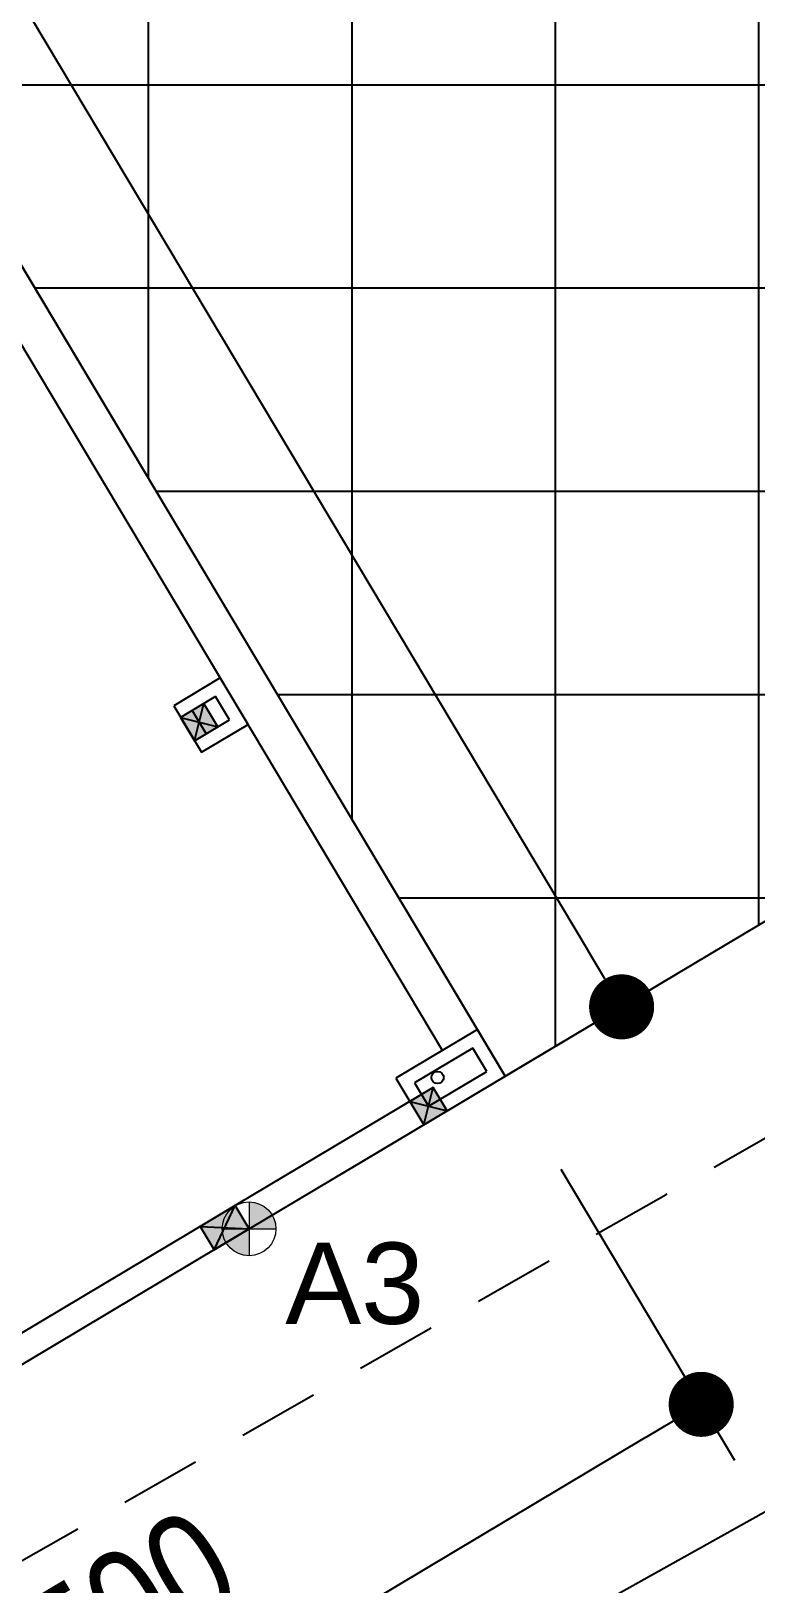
# Model space of a CAD drawing. Header units: millimetres. Extents: x 120 to 288, y 58 to 216.
# Drawn here: x 227.784 to 229.12, y 198.362 to 201.227 of the extents above; entities that cross this region are included whole.
import ezdxf

# ---------------------------------------------------------------- set-up
doc = ezdxf.new("R2010")
doc.units = ezdxf.units.MM
doc.header["$LTSCALE"] = 0.3
doc.header["$MEASUREMENT"] = 0
doc.linetypes.add('DASHED2', pattern=[0.375, 0.25, -0.125])
doc.layers.get('0').update_dxf_attribs({"linetype": 'CONTINUOUS', "lineweight": 13})
doc.layers.get('DEFPOINTS').update_dxf_attribs({"linetype": 'CONTINUOUS', "lineweight": 13})
doc.layers.add('COC TIM DUONG', color=1, linetype='CONTINUOUS', lineweight=13)
for name, color, linetype in [('HATCH', 8, 'CONTINUOUS'), ('HATCH1', 8, 'CONTINUOUS'), ('LAYER 1', 1, 'CONTINUOUS'), ('Layer2', 4, 'CONTINUOUS'), ('LAYER7', 7, 'CONTINUOUS'), ('TEXT', 1, 'CONTINUOUS')]:
    doc.layers.add(name, color=color, linetype=linetype)
doc.styles.add('HELVE-KT', font='vhelvcn.TTF')
doc.styles.add('VNI_HELVE', font='vhelven.TTF')
doc.dimstyles.new('1-400', dxfattribs={"dimtxt": 0.2, "dimasz": 0.12, "dimexe": 0.12, "dimexo": 0.2, "dimgap": 0.12, "dimtad": 1, "dimdec": 3, "dimlfac": 4, "dimzin": 4, "dimdsep": 46, "dimtxsty": 'HELVE-KT', "dimblk1": 'DOT', "dimblk2": 'DOT', "dimsah": 1, "dimcen": -0.18, "dimadec": 3, "dimazin": 0, "dimtfac": 1, "dimtdec": 3, "dimtmove": 2, "dimatfit": 3, "dimldrblk": 'DOT', "dimfxl": 0, "dimtolj": 1, "dimtzin": 4, "dimarcsym": 0})

# ---------------------------------------------------------------- blocks, each defined once
blk = doc.blocks.new('_DOT')
at = {"color": 0, "linetype": 'ByBlock'}
blk.add_line((-0.5, 0), (-1, 0), dxfattribs=at)
at = {"color": 0, "linetype": 'ByBlock', "const_width": 0.5}
blk.add_lwpolyline([(-0.25, 0, 1), (0.25, 0, 1)], format="xyb", close=True, dxfattribs=at)
blk = doc.blocks.new('*D1503')
at = {"layer": 'DEFPOINTS', "color": 0, "lineweight": -2, "ltscale": 5}
for p in [(225.3041, 203.8478), (228.8722, 199.4264), (228.1854, 199.0168)]:
    blk.add_point(p, dxfattribs=at)
at = {"layer": 'LAYER 1', "color": 0, "lineweight": -2, "ltscale": 5}
for p, q in [((225.4758, 203.9502), (226.0939, 204.3188)), ((226.0523, 204.1543), (228.8107, 199.5295)), ((228.3572, 199.1192), (228.9752, 199.4879))]:
    blk.add_line(p, q, dxfattribs=at)
at = {"layer": 'LAYER 1', "color": 0, "lineweight": -2, "ltscale": 5, "xscale": 0.12, "yscale": 0.12, "zscale": 0.12}
for p, rotation in [((225.9908, 204.2574), 120.8132059759951), ((228.8722, 199.4264), 300.8132059759951)]:
    blk.add_blockref('_DOT', p, dxfattribs=dict(at, rotation=rotation))
at = {"layer": 'LAYER 1', "color": 0, "ltscale": 5, "insert": (227.6223, 201.9557), "char_height": 0.2, "attachment_point": 5, "rotation": 300.8132, "style": 'HELVE-KT'}
blk.add_mtext('\\A1;22.500', dxfattribs=at)
blk = doc.blocks.new('*D1504')
at = {"layer": 'DEFPOINTS', "color": 0, "lineweight": -2, "ltscale": 5}
for p in [(228.6578, 199.2985), (229.0189, 198.6931), (226.618, 198.082)]:
    blk.add_point(p, dxfattribs=at)
at = {"layer": 'LAYER 1', "color": 0, "lineweight": -2, "ltscale": 5}
for p, q in [((228.7602, 199.1268), (229.0803, 198.5901)), ((227.0822, 197.538), (228.9158, 198.6317)), ((226.7205, 197.9102), (227.0406, 197.3735))]:
    blk.add_line(p, q, dxfattribs=at)
at = {"layer": 'LAYER 1', "color": 0, "lineweight": -2, "ltscale": 5, "xscale": 0.12, "yscale": 0.12, "zscale": 0.12}
for p, rotation in [((229.0189, 198.6931), 30.81320597616676), ((226.9791, 197.4766), 210.8132059761668)]:
    blk.add_blockref('_DOT', p, dxfattribs=dict(at, rotation=rotation))
at = {"layer": 'LAYER 1', "color": 0, "ltscale": 5, "insert": (227.8852, 198.2756), "char_height": 0.2, "attachment_point": 5, "rotation": 30.8132, "style": 'HELVE-KT'}
blk.add_mtext('\\A1;9.500', dxfattribs=at)
blk = doc.blocks.new('KUKJKJKJ')
at = {"ltscale": 8}
h = blk.add_hatch(color=6, dxfattribs=at)
h.paths.add_polyline_path([(697484.93, 1090351.95), (697484.93, 1090349.05), (697487.83, 1090349.05, 0.414214)])
h.paths.add_polyline_path([(697484.93, 1090349.05), (697482.03, 1090349.05, 0.414214), (697484.93, 1090346.15)])
at = {"color": 6, "ltscale": 8}
for points in [[(697484.93, 1090351.95), (697484.93, 1090346.15)], [(697482.03, 1090349.05), (697487.83, 1090349.05)]]:
    blk.add_lwpolyline(points, dxfattribs=at)
blk.add_circle((697484.93, 1090349.05), 2.9, dxfattribs=at)

msp = doc.modelspace()

# ---------------------------------------------------------------- hatches: boundary and pattern name
at = {"layer": 'HATCH', "lineweight": -2, "ltscale": 0.08}
h = msp.add_hatch(dxfattribs=at)
h.set_pattern_fill('NET', color=256, scale=3, style=0)
h.set_pattern_definition([(0, (0, 39.12727), (0, 0.375), []), (90, (0, 39.12727), (-0.375, 2e-17), [])])
h.paths.add_polyline_path([(228.65779, 199.29852), (231.13592, 200.77656), (228.24815, 205.60372), (225.77643, 204.12951)])
at = {"layer": 'LAYER7', "ltscale": 5}
h = msp.add_hatch(color=256, dxfattribs=at)
h.paths.add_polyline_path([(228.09356, 199.9517), (228.05928, 199.96037), (228.08489, 199.91743)])
h.paths.add_polyline_path([(228.09356, 199.9517), (228.08489, 199.91743), (228.12783, 199.94304)])
h.paths.add_polyline_path([(228.10222, 199.98598), (228.09356, 199.9517), (228.12783, 199.94304)])
h.paths.add_polyline_path([(228.10222, 199.98598), (228.05928, 199.96037), (228.09356, 199.9517)])
h = msp.add_hatch(color=256, dxfattribs=at)
h.paths.add_polyline_path([(228.09356, 199.9517), (228.05928, 199.96037), (228.08489, 199.91743)])
h.paths.add_polyline_path([(228.09356, 199.9517), (228.08489, 199.91743), (228.12783, 199.94304)])
h.paths.add_polyline_path([(228.10222, 199.98598), (228.09356, 199.9517), (228.12783, 199.94304)])
h.paths.add_polyline_path([(228.10222, 199.98598), (228.05928, 199.96037), (228.09356, 199.9517)])
h = msp.add_hatch(color=256, dxfattribs=at)
h.paths.add_polyline_path([(228.51616, 199.24316), (228.48188, 199.25182), (228.50749, 199.20888)])
h.paths.add_polyline_path([(228.51616, 199.24316), (228.50749, 199.20888), (228.55043, 199.23449)])
h.paths.add_polyline_path([(228.52482, 199.27744), (228.51616, 199.24316), (228.55043, 199.23449)])
h.paths.add_polyline_path([(228.52482, 199.27744), (228.48188, 199.25182), (228.51616, 199.24316)])
h = msp.add_hatch(color=256, dxfattribs=at)
h.paths.add_polyline_path([(228.51616, 199.24316), (228.48188, 199.25182), (228.50749, 199.20888)])
h.paths.add_polyline_path([(228.51616, 199.24316), (228.50749, 199.20888), (228.55043, 199.23449)])
h.paths.add_polyline_path([(228.52482, 199.27744), (228.51616, 199.24316), (228.55043, 199.23449)])
h.paths.add_polyline_path([(228.52482, 199.27744), (228.48188, 199.25182), (228.51616, 199.24316)])
h = msp.add_hatch(color=256, dxfattribs=at)
h.paths.add_polyline_path([(228.0954, 199.02132), (228.12101, 198.97837), (228.14041, 199.01905)])
h.paths.add_polyline_path([(228.14041, 199.01905), (228.15981, 199.05973), (228.0954, 199.02132)])
h.paths.add_polyline_path([(228.12101, 198.97837), (228.18542, 199.01679), (228.14041, 199.01905)])
h.paths.add_polyline_path([(228.14041, 199.01905), (228.18542, 199.01679), (228.15981, 199.05973)])

# ---------------------------------------------------------------- linework, layer by layer
at = {"layer": 'HATCH', "lineweight": -2, "ltscale": 0.08}
msp.add_lwpolyline([(228.65778, 199.29852), (231.13592, 200.77656)], dxfattribs=at)
at = {"layer": 'HATCH1', "ltscale": 5}
msp.add_lwpolyline([(225.95458, 196.71764), (229.26167, 198.56465)], dxfattribs=at)
at = {"layer": 'LAYER 1', "linetype": 'DASHED2', "lineweight": -2, "ltscale": 2, "flags": 128}
msp.add_lwpolyline([(205.54885, 206.16802), (214.48021, 190.83992), (216.07384, 191.79244), (225.68494, 197.16461), (226.36969, 197.61033), (228.95422, 199.08047), (231.34751, 200.44183), (233.48042, 201.7062), (235.20971, 202.7313), (235.52051, 202.91554), (235.62041, 202.97507), (236.20577, 203.302), (237.50729, 204.0289), (238.91874, 204.81719), (239.94924, 205.39273)], dxfattribs=at)
at = {"layer": 'LAYER 1', "ltscale": 5}
msp.add_circle((228.53291, 199.29614), 0.01125, dxfattribs=at)
at = {"layer": 'Layer2', "lineweight": -2, "ltscale": 0.08}
msp.add_lwpolyline([(228.65779, 199.29852), (231.13592, 200.77656), (228.24815, 205.60372), (225.77643, 204.12951)], close=True, dxfattribs=at)
at = {"layer": 'LAYER7', "ltscale": 5}
for p, q in [((228.65779, 199.29852), (225.77643, 204.12951)), ((228.54215, 199.34599), (225.76324, 204.00521)), ((228.13236, 200.03306), (228.04647, 199.98184)), ((228.18358, 199.94718), (228.13236, 200.03306)), ((228.10222, 199.98598), (228.05928, 199.96037)), ((228.10222, 199.98598), (228.05928, 199.96037)), ((228.12369, 199.99879), (228.08075, 199.97317)), ((228.08489, 199.91743), (228.10222, 199.98598)), ((228.08489, 199.91743), (228.10222, 199.98598)), ((228.12783, 199.94304), (228.10222, 199.98598)), ((228.12783, 199.94304), (228.10222, 199.98598)), ((228.14931, 199.95584), (228.12369, 199.99879)), ((228.04647, 199.98184), (228.0977, 199.89596)), ((228.05928, 199.96037), (228.12783, 199.94304)), ((228.05928, 199.96037), (228.12783, 199.94304)), ((228.05928, 199.96037), (228.08489, 199.91743)), ((228.05928, 199.96037), (228.08489, 199.91743)), ((228.08075, 199.97317), (228.10636, 199.93023)), ((228.08489, 199.91743), (228.12783, 199.94304)), ((228.08489, 199.91743), (228.12783, 199.94304)), ((228.0977, 199.89596), (228.18358, 199.94718)), ((228.10636, 199.93023), (228.14931, 199.95584)), ((228.60656, 199.38441), (228.45627, 199.29477)), ((228.65779, 199.29852), (228.60656, 199.38441)), ((228.5979, 199.35013), (228.49054, 199.2861)), ((228.62351, 199.30719), (228.5979, 199.35013)), ((228.50749, 199.20888), (228.65779, 199.29852)), ((228.51616, 199.24316), (228.62351, 199.30719)), ((228.52482, 199.27744), (228.15981, 199.05973)), ((228.45627, 199.29477), (228.50749, 199.20888)), ((228.52482, 199.27744), (228.48188, 199.25182)), ((228.52482, 199.27744), (228.48188, 199.25182)), ((228.49054, 199.2861), (228.51616, 199.24316)), ((228.50749, 199.20888), (228.52482, 199.27744)), ((228.50749, 199.20888), (228.52482, 199.27744)), ((228.55043, 199.23449), (228.52482, 199.27744)), ((228.55043, 199.23449), (228.52482, 199.27744)), ((228.55043, 199.23449), (228.52482, 199.27744)), ((228.48188, 199.25182), (228.55043, 199.23449)), ((228.48188, 199.25182), (228.55043, 199.23449)), ((228.48188, 199.25182), (228.50749, 199.20888)), ((228.48188, 199.25182), (228.50749, 199.20888)), ((228.18542, 199.01679), (228.55043, 199.23449)), ((228.18542, 199.01679), (228.55043, 199.23449)), ((228.50749, 199.20888), (228.55043, 199.23449)), ((228.50749, 199.20888), (228.55043, 199.23449)), ((226.59243, 198.12489), (228.15981, 199.05973)), ((228.15981, 199.05973), (228.0954, 199.02132)), ((228.12101, 198.97837), (228.15981, 199.05973)), ((228.18542, 199.01679), (228.15981, 199.05973)), ((228.18542, 199.01679), (226.61804, 198.08195)), ((228.0954, 199.02132), (228.18542, 199.01679)), ((228.0954, 199.02132), (228.12101, 198.97837)), ((228.12101, 198.97837), (228.18542, 199.01679))]:
    msp.add_line(p, q, dxfattribs=at)

# ---------------------------------------------------------------- block references
at = {"layer": 'COC TIM DUONG', "color": 6, "xscale": 0.0171072000009076, "yscale": 0.01710719999391586, "zscale": 0.0171072}
msp.add_blockref('KUKJKJKJ', (-11703.8288, -18453.80242), dxfattribs=at)

# ---------------------------------------------------------------- texts
at = {"layer": 'TEXT', "color": 4, "linetype": 'ByBlock', "style": 'VNI_HELVE'}
msp.add_text('A3', height=0.15, dxfattribs=at).set_placement((228.25217, 198.84155))

# ---------------------------------------------------------------- dimensions: what is measured, and where the dimension line sits
at = {"layer": 'LAYER 1', "ltscale": 5}
for p1, p2, distance, picture, middle in [((225.30407, 203.84778), (228.18542, 199.01679), 0.79962, '*D1503', (227.62227, 201.95567)), ((226.61804, 198.08195), (228.65778, 199.29852), -0.7049, '*D1504', (227.8852, 198.27562))]:
    dim = msp.add_aligned_dim(p1=p1, p2=p2, distance=distance, dimstyle='1-400', dxfattribs=at)
    dim.commit()
    dim.dimension.update_dxf_attribs({"geometry": picture, "text_midpoint": middle})

doc.saveas('drawing.dxf')
